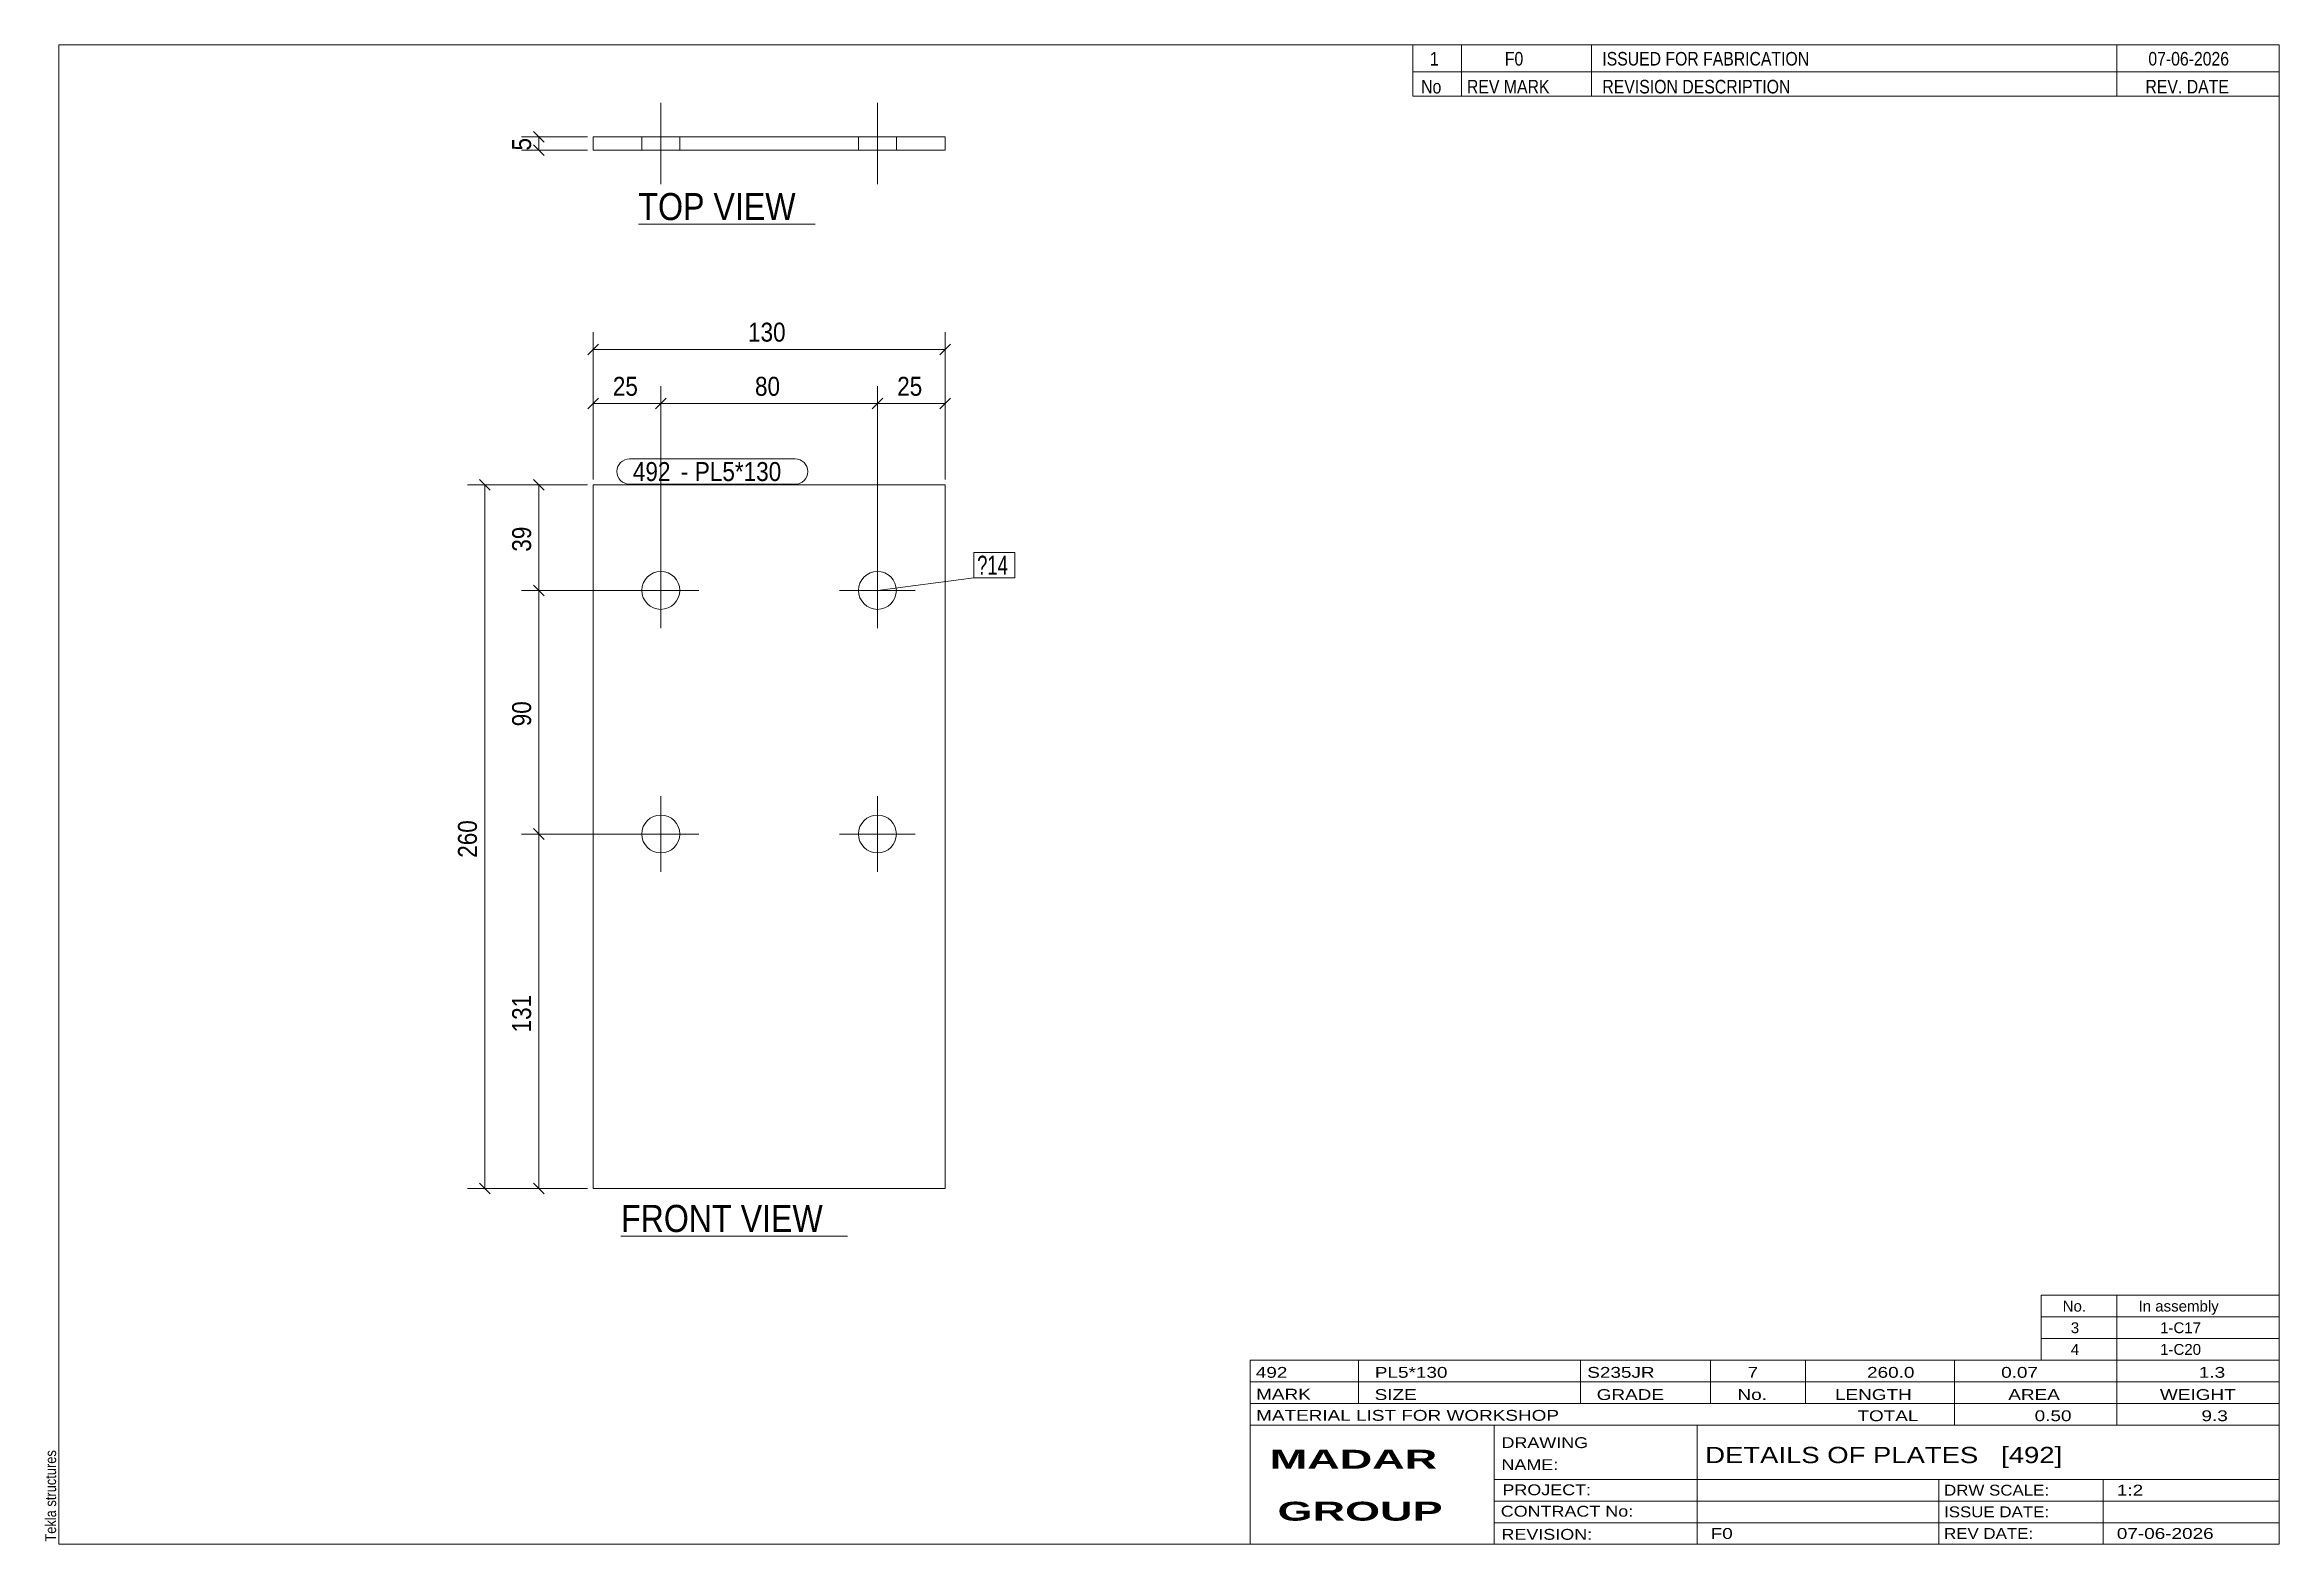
# Model space of a CAD drawing. Header units: millimetres. Extents: x 2 to 415, y 5 to 282.
import ezdxf

# ---------------------------------------------------------------- set-up
doc = ezdxf.new("R2010")
doc.units = ezdxf.units.MM
doc.linetypes.add('XKITLINE00', pattern=[0])
for name, color, linetype, lineweight in [('Bolt', 3, 'Continuous', 0), ('BoltMark', 7, 'Continuous', 0), ('Dimensions', 7, 'Continuous', 0), ('DrawingSheet', 5, 'Continuous', 0), ('OtherObjectType', 7, 'Continuous', 0), ('Part', 2, 'Continuous', 0), ('PartMark', 7, 'Continuous', 0)]:
    doc.layers.add(name, color=color, linetype=linetype, lineweight=lineweight)
doc.styles.add('ARIAL', font='ARIAL.TTF')
doc.styles.add('ARIAL_BOLD', font='ARIALBD.TTF')
doc.styles.add('ARIAL_NARROW', font='ARIALN.TTF')

# ---------------------------------------------------------------- blocks, each defined once
blk = doc.blocks.new('*A1')
at = {"layer": 'Bolt', "color": 3, "linetype": 'XKITLINE00', "lineweight": 0}
for p, q in [((116.15, 188.2), (116.15, 174.2)), ((156.15, 188.2), (156.15, 174.2)), ((123.15, 181.2), (109.15, 181.2)), ((163.15, 181.2), (149.15, 181.2)), ((116.15, 143.2), (116.15, 129.2)), ((156.15, 143.2), (156.15, 129.2)), ((123.15, 136.2), (109.15, 136.2)), ((163.15, 136.2), (149.15, 136.2))]:
    blk.add_line(p, q, dxfattribs=at)
for centre in [(116.15, 181.2), (156.15, 181.2), (116.15, 136.2), (156.15, 136.2)]:
    blk.add_circle(centre, 3.5, dxfattribs=at)
blk = doc.blocks.new('*A2')
at = {"layer": 'Part', "color": 2, "linetype": 'XKITLINE00', "lineweight": 0}
for p, q in [((103.65, 70.7), (103.65, 200.7)), ((103.65, 200.7), (168.65, 200.7)), ((168.65, 200.7), (168.65, 70.7)), ((168.65, 70.7), (103.65, 70.7))]:
    blk.add_line(p, q, dxfattribs=at)
blk = doc.blocks.new('*A3')
at = {"layer": 'Bolt', "color": 3, "linetype": 'XKITLINE00', "lineweight": 0}
for p, q in [((116.15, 271.25), (116.15, 256.25)), ((116.15, 271.25), (116.15, 256.25)), ((156.15, 271.25), (156.15, 256.25)), ((156.15, 271.25), (156.15, 256.25)), ((112.65, 265), (112.65, 262.5)), ((112.65, 265), (112.65, 262.5)), ((119.65, 265), (119.65, 262.5)), ((119.65, 265), (119.65, 262.5)), ((152.65, 265), (152.65, 262.5)), ((152.65, 265), (152.65, 262.5)), ((159.65, 265), (159.65, 262.5)), ((159.65, 265), (159.65, 262.5))]:
    blk.add_line(p, q, dxfattribs=at)
blk = doc.blocks.new('*A4')
at = {"layer": 'Part', "color": 2, "linetype": 'XKITLINE00', "lineweight": 0}
for p, q in [((103.65, 262.5), (103.65, 265)), ((168.65, 265), (103.65, 265)), ((168.65, 262.5), (168.65, 265)), ((168.65, 262.5), (103.65, 262.5))]:
    blk.add_line(p, q, dxfattribs=at)
blk = doc.blocks.new('*A5')
at = {"layer": 'DrawingSheet', "color": 5, "linetype": 'XKITLINE00', "lineweight": 0}
for p, q in [((415, 282), (5, 282)), ((5, 282), (5, 5)), ((415, 5), (415, 282)), ((5, 5), (415, 5))]:
    blk.add_line(p, q, dxfattribs=at)
at = {"layer": 'DrawingSheet', "color": 5, "style": 'ARIAL', "width": 0.85}
blk.add_text('Tekla structures', height=2, rotation=90, dxfattribs=at).set_placement((4.5, 5.5))
blk = doc.blocks.new('*A6')
at = {"layer": 'OtherObjectType', "color": 7, "linetype": 'XKITLINE00', "lineweight": 0}
for p, q in [((371, 51), (415, 51)), ((371, 47), (371, 51)), ((385, 47), (385, 51)), ((415, 47), (415, 51)), ((371, 47), (415, 47)), ((371, 43), (371, 47)), ((385, 43), (385, 47)), ((415, 43), (415, 47)), ((371, 43), (415, 43)), ((371, 39), (371, 43)), ((385, 39), (385, 43)), ((415, 39), (415, 43)), ((371, 39), (415, 39))]:
    blk.add_line(p, q, dxfattribs=at)
at = {"layer": 'OtherObjectType', "color": 7, "style": 'ARIAL_NARROW', "width": 1.211571}
for s, p in [('No.', (375, 48)), ('In assembly', (389, 48)), ('3', (376.5, 44)), ('1-C17', (392.99, 44)), ('4', (376.5, 40)), ('1-C20', (392.99, 40))]:
    blk.add_text(s, height=2, dxfattribs=at).set_placement(p)
blk = doc.blocks.new('*A7')
at = {"layer": 'OtherObjectType', "color": 7, "linetype": 'XKITLINE00', "lineweight": 0}
for p, q in [((255, 282), (415, 282)), ((415, 282), (255, 282)), ((255, 282), (255, 277)), ((264, 282), (264, 277)), ((288, 282), (288, 277)), ((385, 282), (385, 277)), ((415, 282), (415, 277)), ((255, 277), (415, 277)), ((255, 277), (255, 272.5)), ((255, 277), (415, 277)), ((264, 277), (264, 272.5)), ((288, 277), (288, 272.5)), ((385, 277), (385, 272.5)), ((415, 277), (415, 272.5)), ((415, 272.5), (255, 272.5))]:
    blk.add_line(p, q, dxfattribs=at)
at = {"layer": 'OtherObjectType', "color": 7, "style": 'ARIAL_NARROW'}
for s, width, p in [('1', 1.017001, (258.16, 278.15)), ('F0', 1.017001, (272, 278.15)), ('ISSUED FOR FABRICATION', 1.017001, (290, 278.15)), ('07-06-2026', 1.017001, (390.82, 278.15)), ('No', 1.02, (256.54, 273)), ('REV MARK', 1.02, (265, 273)), ('REVISION DESCRIPTION', 1.02, (290, 273)), ('REV. DATE', 1.02, (390.28, 273))]:
    blk.add_text(s, height=2.5, dxfattribs=dict(at, width=width)).set_placement(p)
blk = doc.blocks.new('*A8')
at = {"layer": 'OtherObjectType', "color": 7, "linetype": 'XKITLINE00', "lineweight": 0}
for p, q in [((225, 39), (415, 39)), ((225, 39), (225, 35)), ((225, 39), (415, 39)), ((245, 35), (245, 39)), ((286, 35), (286, 39)), ((310, 35), (310, 39)), ((327.5, 35), (327.5, 39)), ((355, 35), (355, 39)), ((385, 35), (385, 39)), ((415, 35), (415, 39)), ((225, 35), (415, 35)), ((225, 35), (225, 5)), ((225, 35), (415, 35)), ((245, 31), (245, 35)), ((286, 31), (286, 35)), ((310, 31), (310, 35)), ((327.5, 31), (327.5, 35)), ((355, 31), (355, 35)), ((385, 31), (385, 35)), ((415, 31), (415, 35)), ((225, 31), (415, 31)), ((355, 27), (355, 31)), ((385, 27), (385, 31)), ((415, 27), (415, 31)), ((225, 27), (415, 27)), ((270, 21), (270, 27)), ((307.5, 17), (307.5, 27)), ((415, 21), (415, 27)), ((270, 21), (270, 5)), ((415, 17), (415, 21)), ((270, 17), (415, 17)), ((307.5, 5), (307.5, 17)), ((352.16, 13), (352.16, 17)), ((382.5, 5), (382.5, 17)), ((415, 13), (415, 17)), ((270, 13), (415, 13)), ((352.16, 5), (352.16, 13)), ((415, 9), (415, 13)), ((270, 9), (415, 9)), ((415, 5), (415, 9)), ((225, 5), (415, 5)), ((262.5, 5), (415, 5))]:
    blk.add_line(p, q, dxfattribs=at)
at = {"layer": 'OtherObjectType', "color": 7, "style": 'ARIAL_NARROW'}
for s, height, width, p in [('492', 2, 1.525501, (226.01, 35.76)), ('PL5*130', 2, 1.525501, (248, 35.76)), ('S235JR', 2, 1.525501, (287.22, 35.76)), ('7', 2, 1.525501, (316.82, 35.76)), ('260.0', 2, 1.525501, (338.88, 35.76)), ('0.07', 2, 1.525501, (363.64, 35.76)), ('1.3', 2, 1.525501, (400.14, 35.76)), ('MARK', 2, 1.525501, (226.08, 31.73)), ('SIZE', 2, 1.525501, (247.96, 31.66)), ('GRADE', 2, 1.525501, (288.96, 31.66)), ('No.', 2, 1.525501, (314.96, 31.66)), ('LENGTH', 2, 1.525501, (332.96, 31.66)), ('AREA', 2, 1.525501, (364.96, 31.66)), ('WEIGHT', 2, 1.525501, (392.96, 31.66)), ('MATERIAL LIST FOR WORKSHOP', 2, 1.525501, (226.08, 27.82)), ('TOTAL', 2, 1.525501, (337.1, 27.75)), ('0.50', 2, 1.525501, (369.83, 27.75)), ('9.3', 2, 1.525501, (400.63, 27.75)), ('DRAWING', 2, 1.445, (271.38, 22.78)), ('NAME:', 2, 1.445, (271.38, 18.72)), ('DETAILS OF PLATES   [492]', 3, 1.474651, (309, 20)), ('PROJECT:', 2, 1.445, (271.55, 14.07)), ('DRW SCALE:', 2, 1.36, (353.1, 14)), ('1:2', 2, 1.525501, (385, 14)), ('CONTRACT No:', 2, 1.445, (271.25, 10.11)), ('ISSUE DATE:', 2, 1.36, (353.1, 10)), ('REVISION:', 2, 1.445, (271.38, 5.84)), ('F0', 2, 1.525501, (310, 6)), ('REV DATE:', 2, 1.36, (353.1, 6)), ('07-06-2026', 2, 1.525501, (385, 6))]:
    blk.add_text(s, height=height, dxfattribs=dict(at, width=width)).set_placement(p)
at = {"layer": 'OtherObjectType', "color": 1, "style": 'ARIAL_BOLD', "width": 1.7}
for s, p in [('MADAR ', (228.58, 18.97)), ('GROUP', (230.03, 9.37))]:
    blk.add_text(s, height=3.5, dxfattribs=at).set_placement(p)
blk = doc.blocks.new('*A9')
at = {"layer": 'Dimensions', "color": 7, "linetype": 'XKITLINE00', "lineweight": 0}
for p, q in [((103.65, 201.7), (103.65, 228.9)), ((168.65, 201.7), (168.65, 228.9)), ((104.64, 226.69), (102.66, 224.71)), ((103.65, 225.7), (168.65, 225.7)), ((169.64, 226.69), (167.66, 224.71))]:
    blk.add_line(p, q, dxfattribs=at)
at = {"layer": 'Dimensions', "color": 3}
for p in [(103.65, 225.7), (168.65, 225.7)]:
    blk.add_point(p, dxfattribs=at)
at = {"layer": 'Dimensions', "color": 3, "style": 'ARIAL', "width": 0.85}
blk.add_text('130', height=3.5, dxfattribs=at).set_placement((132.26, 227.15))
blk = doc.blocks.new('*A10')
at = {"layer": 'Dimensions', "color": 7, "linetype": 'XKITLINE00', "lineweight": 0}
for p, q in [((103.65, 201.7), (103.65, 218.9)), ((116.15, 182.2), (116.15, 218.9)), ((104.64, 216.69), (102.66, 214.71)), ((103.65, 215.7), (116.15, 215.7)), ((117.14, 216.69), (115.16, 214.71))]:
    blk.add_line(p, q, dxfattribs=at)
at = {"layer": 'Dimensions', "color": 3}
for p in [(103.65, 215.7), (116.15, 215.7)]:
    blk.add_point(p, dxfattribs=at)
at = {"layer": 'Dimensions', "color": 3, "style": 'ARIAL', "width": 0.85}
blk.add_text('25', height=3.5, dxfattribs=at).set_placement((107.3, 217.15))
blk = doc.blocks.new('*A11')
at = {"layer": 'Dimensions', "color": 7, "linetype": 'XKITLINE00', "lineweight": 0}
for p, q in [((116.15, 182.2), (116.15, 218.9)), ((156.15, 182.2), (156.15, 218.9)), ((117.14, 216.69), (115.16, 214.71)), ((116.15, 215.7), (156.15, 215.7)), ((157.14, 216.69), (155.16, 214.71))]:
    blk.add_line(p, q, dxfattribs=at)
at = {"layer": 'Dimensions', "color": 3}
for p in [(116.15, 215.7), (156.15, 215.7)]:
    blk.add_point(p, dxfattribs=at)
at = {"layer": 'Dimensions', "color": 3, "style": 'ARIAL', "width": 0.85}
blk.add_text('80', height=3.5, dxfattribs=at).set_placement((133.55, 217.15))
blk = doc.blocks.new('*A12')
at = {"layer": 'Dimensions', "color": 7, "linetype": 'XKITLINE00', "lineweight": 0}
for p, q in [((156.15, 182.2), (156.15, 218.9)), ((168.65, 201.7), (168.65, 218.9)), ((157.14, 216.69), (155.16, 214.71)), ((156.15, 215.7), (168.65, 215.7)), ((169.64, 216.69), (167.66, 214.71))]:
    blk.add_line(p, q, dxfattribs=at)
at = {"layer": 'Dimensions', "color": 3}
for p in [(156.15, 215.7), (168.65, 215.7)]:
    blk.add_point(p, dxfattribs=at)
at = {"layer": 'Dimensions', "color": 3, "style": 'ARIAL', "width": 0.85}
blk.add_text('25', height=3.5, dxfattribs=at).set_placement((159.8, 217.15))
blk = doc.blocks.new('*A13')
at = {"layer": 'Dimensions', "color": 7, "linetype": 'XKITLINE00', "lineweight": 0}
for p, q in [((102.65, 200.7), (80.45, 200.7)), ((82.66, 201.69), (84.64, 199.71)), ((83.65, 70.7), (83.65, 200.7)), ((102.65, 70.7), (80.45, 70.7)), ((82.66, 71.69), (84.64, 69.71))]:
    blk.add_line(p, q, dxfattribs=at)
at = {"layer": 'Dimensions', "color": 3}
for p in [(83.65, 200.7), (83.65, 70.7)]:
    blk.add_point(p, dxfattribs=at)
at = {"layer": 'Dimensions', "color": 3, "style": 'ARIAL', "width": 0.85}
blk.add_text('260', height=3.5, rotation=90.0002, dxfattribs=at).set_placement((82.2, 131.81))
blk = doc.blocks.new('*A14')
at = {"layer": 'Dimensions', "color": 7, "linetype": 'XKITLINE00', "lineweight": 0}
for p, q in [((115.15, 136.2), (90.45, 136.2)), ((92.66, 137.19), (94.64, 135.21)), ((93.65, 70.7), (93.65, 136.2)), ((102.65, 70.7), (90.45, 70.7)), ((92.66, 71.69), (94.64, 69.71))]:
    blk.add_line(p, q, dxfattribs=at)
at = {"layer": 'Dimensions', "color": 3}
for p in [(93.65, 136.2), (93.65, 70.7)]:
    blk.add_point(p, dxfattribs=at)
at = {"layer": 'Dimensions', "color": 3, "style": 'ARIAL', "width": 0.85}
blk.add_text('131', height=3.5, rotation=90.0002, dxfattribs=at).set_placement((92.2, 99.56))
blk = doc.blocks.new('*A15')
at = {"layer": 'Dimensions', "color": 7, "linetype": 'XKITLINE00', "lineweight": 0}
for p, q in [((92.66, 182.19), (94.64, 180.21)), ((115.15, 181.2), (90.45, 181.2)), ((93.65, 136.2), (93.65, 181.2)), ((115.15, 136.2), (90.45, 136.2)), ((92.66, 137.19), (94.64, 135.21))]:
    blk.add_line(p, q, dxfattribs=at)
at = {"layer": 'Dimensions', "color": 3}
for p in [(93.65, 181.2), (93.65, 136.2)]:
    blk.add_point(p, dxfattribs=at)
at = {"layer": 'Dimensions', "color": 3, "style": 'ARIAL', "width": 0.85}
blk.add_text('90', height=3.5, rotation=90.0002, dxfattribs=at).set_placement((92.2, 156.1))
blk = doc.blocks.new('*A16')
at = {"layer": 'Dimensions', "color": 7, "linetype": 'XKITLINE00', "lineweight": 0}
for p, q in [((102.65, 200.7), (90.45, 200.7)), ((92.66, 201.69), (94.64, 199.71)), ((93.65, 181.2), (93.65, 200.7)), ((92.66, 182.19), (94.64, 180.21)), ((115.15, 181.2), (90.45, 181.2))]:
    blk.add_line(p, q, dxfattribs=at)
at = {"layer": 'Dimensions', "color": 3}
for p in [(93.65, 200.7), (93.65, 181.2)]:
    blk.add_point(p, dxfattribs=at)
at = {"layer": 'Dimensions', "color": 3, "style": 'ARIAL', "width": 0.85}
blk.add_text('39', height=3.5, rotation=90.0002, dxfattribs=at).set_placement((92.2, 188.35))
blk = doc.blocks.new('*A17')
at = {"layer": 'BoltMark', "color": 7, "linetype": 'XKITLINE00', "lineweight": 0}
for p, q in [((173.96, 188.21), (181.55, 188.21)), ((173.96, 183.51), (173.96, 188.21)), ((181.55, 183.51), (181.55, 188.21)), ((156.15, 181.2), (173.96, 183.51)), ((173.96, 183.51), (181.55, 183.51))]:
    blk.add_line(p, q, dxfattribs=at)
at = {"layer": 'BoltMark', "color": 3, "style": 'ARIAL_NARROW', "width": 0.85}
blk.add_text('?14', height=3.5, dxfattribs=at).set_placement((174.56, 184.11))
blk = doc.blocks.new('*A18')
at = {"layer": 'PartMark', "color": 7, "linetype": 'XKITLINE00', "lineweight": 0}
for p, q in [((110.4, 205.5), (140.95, 205.5)), ((110.4, 200.8), (140.95, 200.8))]:
    blk.add_line(p, q, dxfattribs=at)
for centre, start, end in [((110.4, 203.15), 90, 270), ((140.95, 203.15), 270, 90)]:
    blk.add_arc(centre, 2.35, start, end, dxfattribs=at)
at = {"layer": 'PartMark', "color": 1, "style": 'ARIAL', "width": 0.85}
blk.add_text('492', height=3.5, dxfattribs=at).set_placement((111, 201.4))
at = {"layer": 'PartMark', "color": 3, "style": 'ARIAL', "width": 0.85}
for s, p in [('-', (119.84, 201.4)), ('PL5*130', (122.44, 201.4))]:
    blk.add_text(s, height=3.5, dxfattribs=at).set_placement(p)
blk = doc.blocks.new('*A19')
at = {"layer": 'OtherObjectType', "color": 7, "linetype": 'XKITLINE00', "lineweight": 0}
blk.add_line((108.8, 61.95), (150.65, 61.95), dxfattribs=at)
at = {"layer": 'OtherObjectType', "color": 3, "style": 'ARIAL', "width": 0.85}
blk.add_text('FRONT VIEW', height=5, dxfattribs=at).set_placement((108.8, 62.7))
blk = doc.blocks.new('*A20')
at = {"layer": 'Dimensions', "color": 7, "linetype": 'XKITLINE00', "lineweight": 0}
for p, q in [((102.65, 265), (90.45, 265)), ((92.66, 265.99), (94.64, 264.01)), ((93.65, 262.5), (93.65, 265)), ((102.65, 262.5), (90.45, 262.5)), ((92.66, 263.49), (94.64, 261.51))]:
    blk.add_line(p, q, dxfattribs=at)
at = {"layer": 'Dimensions', "color": 3}
for p in [(93.65, 265), (93.65, 262.5)]:
    blk.add_point(p, dxfattribs=at)
at = {"layer": 'Dimensions', "color": 3, "style": 'ARIAL', "width": 0.85}
blk.add_text('5', height=3.5, rotation=90.0002, dxfattribs=at).set_placement((92.2, 262.45))
blk = doc.blocks.new('*A21')
at = {"layer": 'OtherObjectType', "color": 7, "linetype": 'XKITLINE00', "lineweight": 0}
blk.add_line((112.02, 248.85), (144.63, 248.85), dxfattribs=at)
at = {"layer": 'OtherObjectType', "color": 3, "style": 'ARIAL', "width": 0.85}
blk.add_text('TOP VIEW', height=5, dxfattribs=at).set_placement((112.02, 249.6))

msp = doc.modelspace()

# ---------------------------------------------------------------- block references
at = {"lineweight": 0}
for name in ['*A5', '*A7', '*A3', '*A20', '*A4', '*A21', '*A9', '*A10', '*A11', '*A12', '*A18', '*A13', '*A16', '*A2', '*A1', '*A17', '*A15', '*A14', '*A19', '*A6', '*A8']:
    msp.add_blockref(name, (0, 0), dxfattribs=at)

doc.saveas('drawing.dxf')
